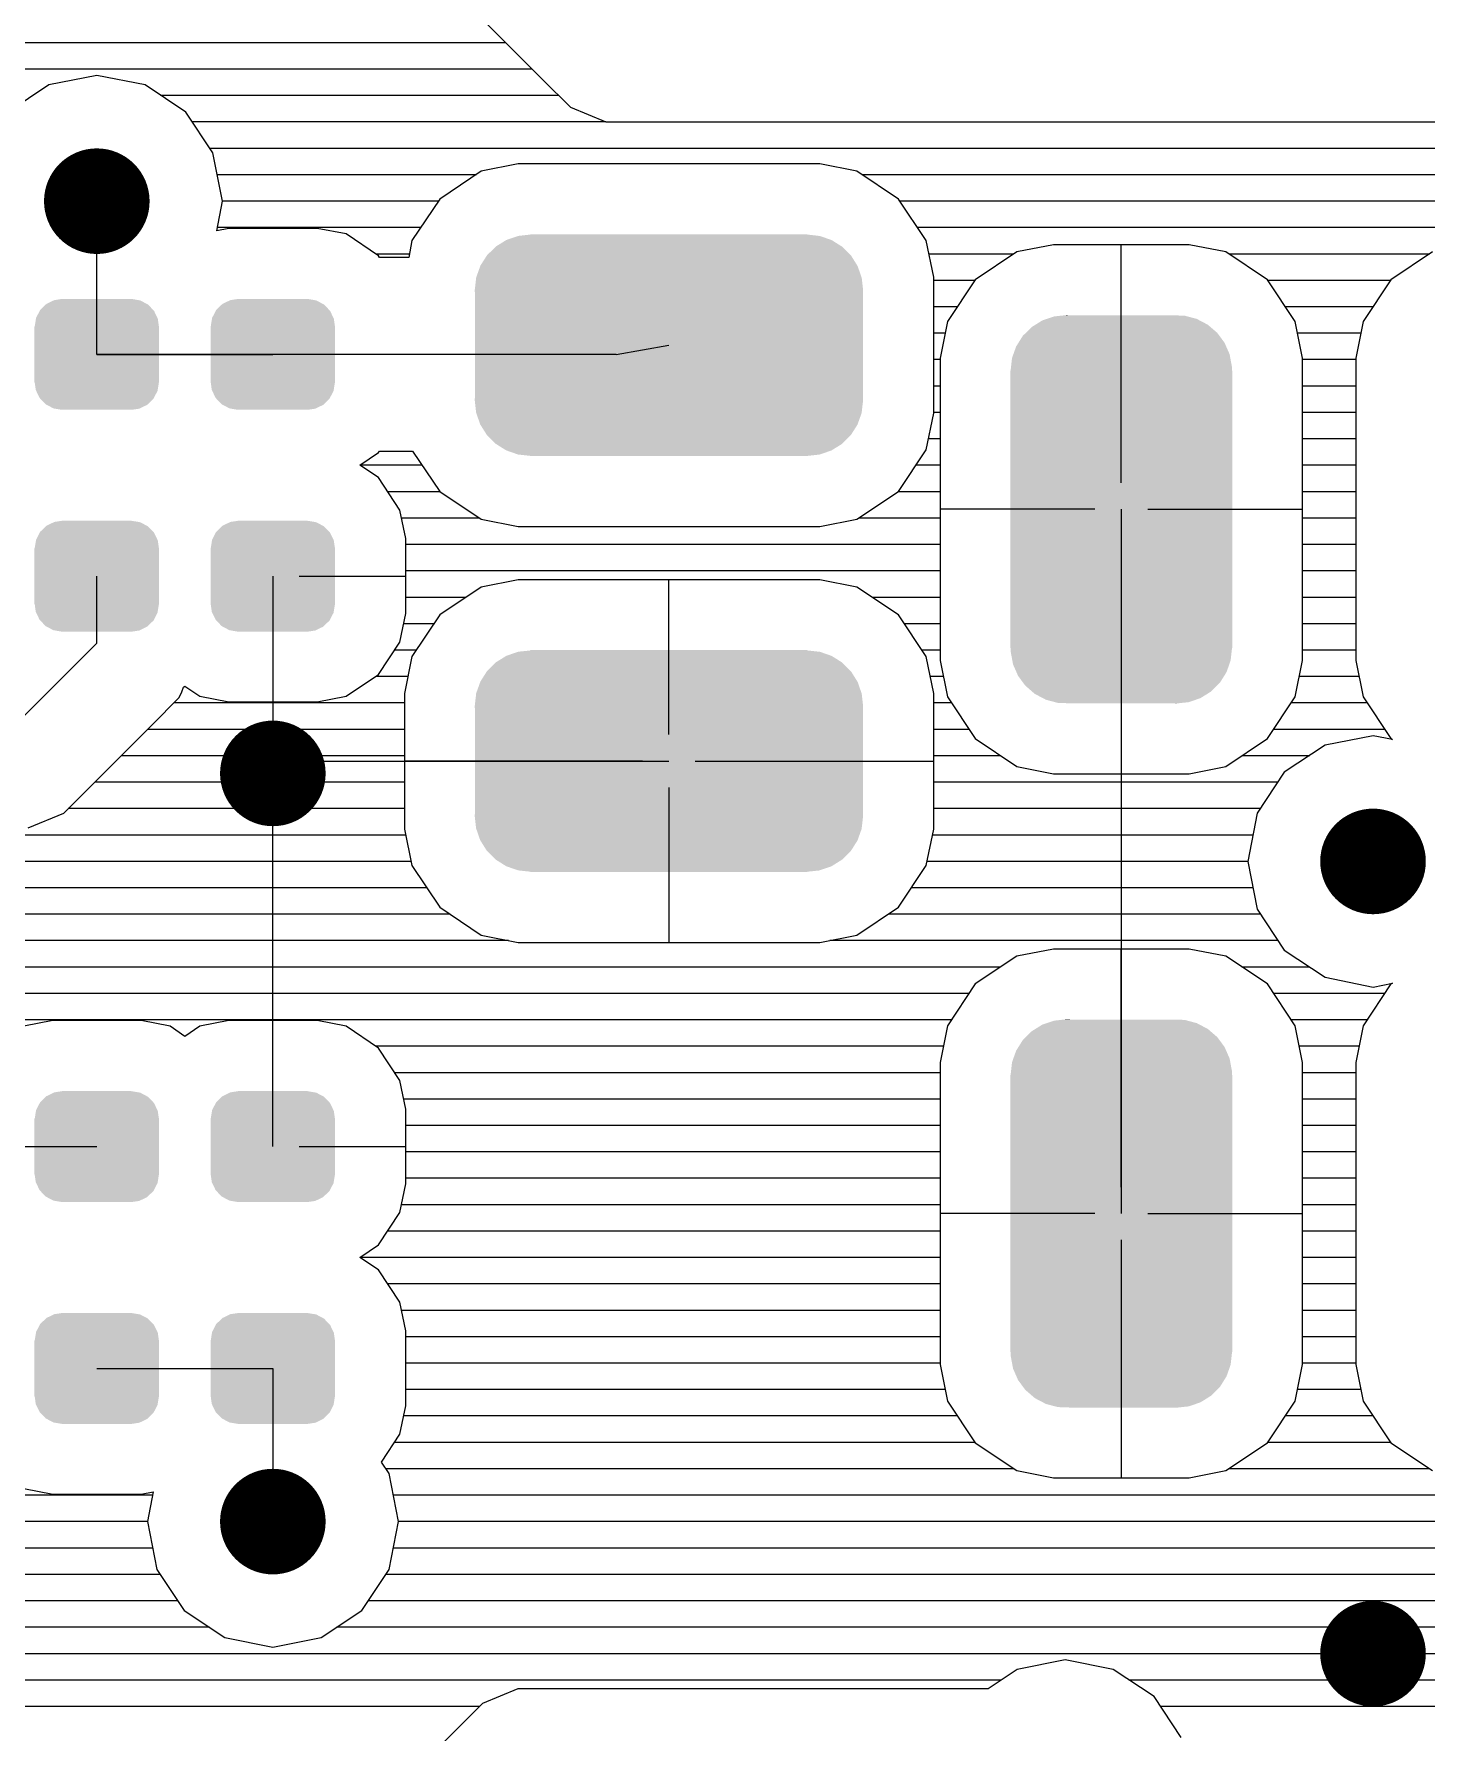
# Model space of a CAD drawing. Extents: x 295 to 953, y 10 to 290.
# Drawn here: x 620.97 to 643.07, y 233.02 to 259.97 of the extents above; entities that cross this region are included whole.
import ezdxf

# ---------------------------------------------------------------- set-up
doc = ezdxf.new("R2010")
doc.units = 0
doc.header["$LTSCALE"] = 5
doc.header["$MEASUREMENT"] = 0
doc.layers.get('0').update_dxf_attribs({"linetype": 'CONTINUOUS', "lineweight": 25})
doc.layers.add('DV-DPO-A6_BOT', color=7, linetype='CONTINUOUS')

msp = doc.modelspace()

# ---------------------------------------------------------------- linework, layer by layer
at = {"const_width": 0.838}
for points in [[(622.391, 257.316, -1), (621.553, 257.316, -1)], [(625.185, 248.235, -1), (624.347, 248.235, -1)], [(642.647, 246.838, -1), (641.809, 246.838, -1)], [(625.185, 236.361, -1), (624.347, 236.361, -1)], [(642.647, 234.265, -1), (641.809, 234.265, -1)]]:
    msp.add_lwpolyline(points, format="xyb", close=True, dxfattribs=at)
for points in [[(633.938, 256.458), (633.803, 256.594), (628.166, 256.458), (628.303, 256.594)], [(633.803, 256.594), (633.797, 256.597), (628.303, 256.594), (628.306, 256.597)], [(633.797, 256.597), (633.635, 256.699), (628.306, 256.597), (628.471, 256.699)], [(633.635, 256.699), (633.628, 256.701), (628.471, 256.699), (628.475, 256.701)], [(633.628, 256.701), (633.448, 256.764), (628.475, 256.701), (628.659, 256.764)], [(633.448, 256.764), (633.437, 256.765), (628.659, 256.764), (628.662, 256.765)], [(633.437, 256.765), (633.251, 256.786), (628.662, 256.765), (628.854, 256.786)], [(633.251, 256.786), (633.251, 256.79), (628.854, 256.786), (628.854, 256.79)], [(634.111, 256.104), (634.048, 256.286), (627.993, 256.104), (628.058, 256.286)], [(634.048, 256.286), (634.045, 256.291), (628.058, 256.286), (628.059, 256.291)], [(634.045, 256.291), (633.943, 256.454), (628.059, 256.291), (628.163, 256.454)], [(633.943, 256.454), (633.938, 256.458), (628.163, 256.454), (628.166, 256.458)], [(634.134, 255.907), (634.113, 256.099), (627.971, 255.907), (627.993, 256.099)], [(634.113, 256.099), (634.111, 256.104), (627.993, 256.099), (627.993, 256.104)], [(622.66, 255.742), (622.633, 255.746), (621.289, 255.742), (621.298, 255.746)], [(622.633, 255.746), (622.522, 255.765), (621.298, 255.746), (621.421, 255.765)], [(625.454, 255.742), (625.427, 255.746), (624.083, 255.742), (624.092, 255.746)], [(625.427, 255.746), (625.316, 255.765), (624.092, 255.746), (624.215, 255.765)], [(634.131, 255.837), (634.134, 255.907), (627.973, 255.837), (627.971, 255.907)], [(634.131, 254.223), (634.131, 255.837), (627.973, 254.223), (627.973, 255.837)], [(622.934, 255.464), (622.88, 255.576), (621.008, 255.464), (621.066, 255.576)], [(622.88, 255.576), (622.869, 255.588), (621.066, 255.576), (621.072, 255.588)], [(622.869, 255.588), (622.783, 255.677), (621.072, 255.588), (621.163, 255.677)], [(622.783, 255.677), (622.767, 255.685), (621.163, 255.677), (621.172, 255.685)], [(622.767, 255.685), (622.66, 255.742), (621.172, 255.685), (621.289, 255.742)], [(625.728, 255.464), (625.674, 255.576), (623.802, 255.464), (623.86, 255.576)], [(625.674, 255.576), (625.663, 255.588), (623.86, 255.576), (623.866, 255.588)], [(625.663, 255.588), (625.577, 255.677), (623.866, 255.588), (623.957, 255.677)], [(625.577, 255.677), (625.561, 255.685), (623.957, 255.677), (623.966, 255.685)], [(625.561, 255.685), (625.454, 255.742), (623.966, 255.685), (624.083, 255.742)], [(639.43, 255.448), (639.282, 255.487), (637.052, 255.448), (637.166, 255.487)], [(639.282, 255.487), (639.238, 255.499), (637.166, 255.487), (637.275, 255.499)], [(639.238, 255.499), (639.04, 255.505), (637.275, 255.499), (637.337, 255.505)], [(637.424, 255.505), (637.363, 255.508), (637.337, 255.505), (637.363, 255.508)], [(622.961, 254.443), (622.961, 255.326), (620.983, 254.443), (620.983, 255.326)], [(622.958, 255.326), (622.94, 255.45), (620.986, 255.326), (621.006, 255.45)], [(622.94, 255.45), (622.934, 255.464), (621.006, 255.45), (621.008, 255.464)], [(625.755, 254.443), (625.755, 255.326), (623.777, 254.443), (623.777, 255.326)], [(625.752, 255.326), (625.734, 255.45), (623.78, 255.326), (623.8, 255.45)], [(625.734, 255.45), (625.728, 255.464), (623.8, 255.45), (623.802, 255.464)], [(639.791, 255.179), (639.755, 255.227), (636.669, 255.179), (636.718, 255.227)], [(639.755, 255.227), (639.649, 255.318), (636.718, 255.227), (636.81, 255.318)], [(639.649, 255.318), (639.605, 255.356), (636.81, 255.318), (636.87, 255.356)], [(639.605, 255.356), (639.477, 255.423), (636.87, 255.356), (636.978, 255.423)], [(639.477, 255.423), (639.43, 255.448), (636.978, 255.423), (637.052, 255.448)], [(639.952, 254.886), (639.897, 255.011), (636.519, 254.886), (636.564, 255.011)], [(639.897, 255.011), (639.873, 255.067), (636.564, 255.011), (636.599, 255.067)], [(639.873, 255.067), (639.791, 255.179), (636.599, 255.067), (636.669, 255.179)], [(639.99, 254.628), (639.988, 254.691), (636.476, 254.628), (636.483, 254.691)], [(639.988, 254.691), (639.963, 254.825), (636.483, 254.691), (636.498, 254.825)], [(639.963, 254.825), (639.952, 254.886), (636.498, 254.825), (636.519, 254.886)], [(622.938, 254.32), (622.958, 254.443), (621.003, 254.32), (620.986, 254.443)], [(625.732, 254.32), (625.752, 254.443), (623.797, 254.32), (623.78, 254.443)], [(639.993, 250.227), (639.993, 254.625), (636.473, 250.227), (636.473, 254.625)], [(639.99, 254.625), (639.99, 254.628), (636.476, 254.625), (636.476, 254.628)], [(622.936, 254.306), (622.938, 254.32), (621.01, 254.306), (621.003, 254.32)], [(622.878, 254.194), (622.936, 254.306), (621.064, 254.194), (621.01, 254.306)], [(622.872, 254.182), (622.878, 254.194), (621.075, 254.182), (621.064, 254.194)], [(622.78, 254.093), (622.872, 254.182), (621.16, 254.093), (621.075, 254.182)], [(625.73, 254.306), (625.732, 254.32), (623.804, 254.306), (623.797, 254.32)], [(625.672, 254.194), (625.73, 254.306), (623.858, 254.194), (623.804, 254.306)], [(625.666, 254.182), (625.672, 254.194), (623.869, 254.182), (623.858, 254.194)], [(625.574, 254.093), (625.666, 254.182), (623.954, 254.093), (623.869, 254.182)], [(634.134, 254.153), (634.131, 254.223), (627.971, 254.153), (627.973, 254.223)], [(634.112, 253.962), (634.134, 254.153), (627.992, 253.962), (627.971, 254.153)], [(622.772, 254.084), (622.78, 254.093), (621.177, 254.084), (621.16, 254.093)], [(622.655, 254.028), (622.772, 254.084), (621.284, 254.028), (621.177, 254.084)], [(622.646, 254.023), (622.655, 254.028), (621.31, 254.023), (621.284, 254.028)], [(622.522, 254.005), (622.646, 254.023), (621.421, 254.005), (621.31, 254.023)], [(625.566, 254.084), (625.574, 254.093), (623.971, 254.084), (623.954, 254.093)], [(625.449, 254.028), (625.566, 254.084), (624.078, 254.028), (623.971, 254.084)], [(625.44, 254.023), (625.449, 254.028), (624.104, 254.023), (624.078, 254.028)], [(625.316, 254.005), (625.44, 254.023), (624.215, 254.005), (624.104, 254.023)], [(634.112, 253.956), (634.112, 253.962), (627.994, 253.956), (627.992, 253.962)], [(634.047, 253.774), (634.112, 253.956), (628.057, 253.774), (627.994, 253.956)], [(634.045, 253.769), (634.047, 253.774), (628.06, 253.769), (628.057, 253.774)], [(633.942, 253.607), (634.045, 253.769), (628.162, 253.607), (628.06, 253.769)], [(633.939, 253.602), (633.942, 253.607), (628.166, 253.602), (628.162, 253.607)], [(633.802, 253.466), (633.939, 253.602), (628.302, 253.466), (628.166, 253.602)], [(633.798, 253.463), (633.802, 253.466), (628.308, 253.463), (628.302, 253.466)], [(633.634, 253.361), (633.798, 253.463), (628.47, 253.361), (628.308, 253.463)], [(633.63, 253.359), (633.634, 253.361), (628.477, 253.359), (628.47, 253.361)], [(633.446, 253.296), (633.63, 253.359), (628.657, 253.296), (628.477, 253.359)], [(633.443, 253.295), (633.446, 253.296), (628.668, 253.295), (628.657, 253.296)], [(633.251, 253.274), (633.443, 253.295), (628.854, 253.274), (628.668, 253.295)], [(633.251, 253.27), (633.251, 253.274), (628.854, 253.27), (628.854, 253.274)], [(622.633, 252.226), (622.522, 252.244), (621.298, 252.226), (621.421, 252.244)], [(625.427, 252.226), (625.316, 252.244), (624.092, 252.226), (624.215, 252.244)], [(622.934, 251.944), (622.88, 252.056), (621.008, 251.944), (621.066, 252.056)], [(622.88, 252.056), (622.869, 252.068), (621.066, 252.056), (621.072, 252.068)], [(622.869, 252.068), (622.783, 252.156), (621.072, 252.068), (621.163, 252.156)], [(622.783, 252.156), (622.767, 252.165), (621.163, 252.156), (621.172, 252.165)], [(622.767, 252.165), (622.66, 252.221), (621.172, 252.165), (621.289, 252.221)], [(622.66, 252.221), (622.633, 252.226), (621.289, 252.221), (621.298, 252.226)], [(625.728, 251.944), (625.674, 252.056), (623.802, 251.944), (623.86, 252.056)], [(625.674, 252.056), (625.663, 252.068), (623.86, 252.056), (623.866, 252.068)], [(625.663, 252.068), (625.577, 252.156), (623.866, 252.068), (623.957, 252.156)], [(625.577, 252.156), (625.561, 252.165), (623.957, 252.156), (623.966, 252.165)], [(625.561, 252.165), (625.454, 252.221), (623.966, 252.165), (624.083, 252.221)], [(625.454, 252.221), (625.427, 252.226), (624.083, 252.221), (624.092, 252.226)], [(622.961, 250.923), (622.961, 251.806), (620.983, 250.923), (620.983, 251.806)], [(622.958, 251.806), (622.94, 251.93), (620.986, 251.806), (621.006, 251.93)], [(622.94, 251.93), (622.934, 251.944), (621.006, 251.93), (621.008, 251.944)], [(625.755, 250.923), (625.755, 251.806), (623.777, 250.923), (623.777, 251.806)], [(625.752, 251.806), (625.734, 251.93), (623.78, 251.806), (623.8, 251.93)], [(625.734, 251.93), (625.728, 251.944), (623.8, 251.93), (623.802, 251.944)], [(622.938, 250.799), (622.958, 250.923), (621.003, 250.799), (620.986, 250.923)], [(625.732, 250.799), (625.752, 250.923), (623.797, 250.799), (623.78, 250.923)], [(622.936, 250.785), (622.938, 250.799), (621.01, 250.785), (621.003, 250.799)], [(622.878, 250.673), (622.936, 250.785), (621.064, 250.673), (621.01, 250.785)], [(622.872, 250.661), (622.878, 250.673), (621.075, 250.661), (621.064, 250.673)], [(622.78, 250.573), (622.872, 250.661), (621.16, 250.573), (621.075, 250.661)], [(625.73, 250.785), (625.732, 250.799), (623.804, 250.785), (623.797, 250.799)], [(625.672, 250.673), (625.73, 250.785), (623.858, 250.673), (623.804, 250.785)], [(625.666, 250.661), (625.672, 250.673), (623.869, 250.661), (623.858, 250.673)], [(625.574, 250.573), (625.666, 250.661), (623.954, 250.573), (623.869, 250.661)], [(622.772, 250.564), (622.78, 250.573), (621.177, 250.564), (621.16, 250.573)], [(622.655, 250.507), (622.772, 250.564), (621.284, 250.507), (621.177, 250.564)], [(622.646, 250.503), (622.655, 250.507), (621.31, 250.503), (621.284, 250.507)], [(622.522, 250.484), (622.646, 250.503), (621.421, 250.484), (621.31, 250.503)], [(625.566, 250.564), (625.574, 250.573), (623.971, 250.564), (623.954, 250.573)], [(625.449, 250.507), (625.566, 250.564), (624.078, 250.507), (623.971, 250.564)], [(625.44, 250.503), (625.449, 250.507), (624.104, 250.503), (624.078, 250.507)], [(625.316, 250.484), (625.44, 250.503), (624.215, 250.484), (624.104, 250.503)], [(633.797, 249.998), (633.635, 250.1), (628.306, 249.998), (628.471, 250.1)], [(633.635, 250.1), (633.628, 250.102), (628.471, 250.1), (628.475, 250.102)], [(633.628, 250.102), (633.448, 250.165), (628.475, 250.102), (628.659, 250.165)], [(633.448, 250.165), (633.437, 250.166), (628.659, 250.165), (628.662, 250.166)], [(633.437, 250.166), (633.251, 250.186), (628.662, 250.166), (628.854, 250.186)], [(633.251, 250.186), (633.251, 250.191), (628.854, 250.186), (628.854, 250.191)], [(639.99, 250.224), (639.99, 250.227), (636.476, 250.224), (636.476, 250.227)], [(639.983, 250.161), (639.99, 250.224), (636.478, 250.161), (636.476, 250.224)], [(639.968, 250.028), (639.983, 250.161), (636.503, 250.028), (636.478, 250.161)], [(634.045, 249.691), (633.943, 249.854), (628.059, 249.691), (628.163, 249.854)], [(633.943, 249.854), (633.938, 249.859), (628.163, 249.854), (628.166, 249.859)], [(633.938, 249.859), (633.803, 249.994), (628.166, 249.859), (628.303, 249.994)], [(633.803, 249.994), (633.797, 249.998), (628.303, 249.994), (628.306, 249.998)], [(639.947, 249.966), (639.968, 250.028), (636.514, 249.966), (636.503, 250.028)], [(639.902, 249.841), (639.947, 249.966), (636.569, 249.841), (636.514, 249.966)], [(639.867, 249.785), (639.902, 249.841), (636.593, 249.785), (636.569, 249.841)], [(634.111, 249.505), (634.048, 249.686), (627.993, 249.505), (628.058, 249.686)], [(634.048, 249.686), (634.045, 249.691), (628.058, 249.686), (628.059, 249.691)], [(639.797, 249.673), (639.867, 249.785), (636.675, 249.673), (636.593, 249.785)], [(639.748, 249.626), (639.797, 249.673), (636.711, 249.626), (636.675, 249.673)], [(639.656, 249.534), (639.748, 249.626), (636.817, 249.534), (636.711, 249.626)], [(634.134, 249.308), (634.113, 249.499), (627.971, 249.308), (627.993, 249.499)], [(634.131, 249.238), (634.134, 249.308), (627.973, 249.238), (627.971, 249.308)], [(634.113, 249.499), (634.111, 249.505), (627.993, 249.499), (627.993, 249.505)], [(639.596, 249.496), (639.656, 249.534), (636.861, 249.496), (636.817, 249.534)], [(639.488, 249.429), (639.596, 249.496), (636.989, 249.429), (636.861, 249.496)], [(639.415, 249.404), (639.488, 249.429), (637.036, 249.404), (636.989, 249.429)], [(639.3, 249.365), (639.415, 249.404), (637.184, 249.365), (637.036, 249.404)], [(639.192, 249.354), (639.3, 249.365), (637.228, 249.354), (637.184, 249.365)], [(639.13, 249.347), (639.192, 249.354), (637.426, 249.347), (637.228, 249.354)], [(639.104, 249.344), (639.13, 249.347), (639.104, 249.344), (639.04, 249.347)], [(634.131, 247.623), (634.131, 249.238), (627.973, 247.623), (627.973, 249.238)], [(634.134, 247.553), (634.131, 247.623), (627.971, 247.553), (627.973, 247.623)], [(634.112, 247.362), (634.134, 247.553), (627.992, 247.362), (627.971, 247.553)], [(634.112, 247.357), (634.112, 247.362), (627.994, 247.357), (627.992, 247.362)], [(634.047, 247.175), (634.112, 247.357), (628.057, 247.175), (627.994, 247.357)], [(634.045, 247.17), (634.047, 247.175), (628.06, 247.17), (628.057, 247.175)], [(633.942, 247.007), (634.045, 247.17), (628.162, 247.007), (628.06, 247.17)], [(633.939, 247.003), (633.942, 247.007), (628.166, 247.003), (628.162, 247.007)], [(633.802, 246.867), (633.939, 247.003), (628.302, 246.867), (628.166, 247.003)], [(633.798, 246.864), (633.802, 246.867), (628.308, 246.864), (628.302, 246.867)], [(633.634, 246.762), (633.798, 246.864), (628.47, 246.762), (628.308, 246.864)], [(633.63, 246.759), (633.634, 246.762), (628.477, 246.759), (628.47, 246.762)], [(633.446, 246.697), (633.63, 246.759), (628.657, 246.697), (628.477, 246.759)], [(633.443, 246.695), (633.446, 246.697), (628.668, 246.695), (628.657, 246.697)], [(633.251, 246.675), (633.443, 246.695), (628.854, 246.675), (628.668, 246.695)], [(633.251, 246.67), (633.251, 246.675), (628.854, 246.67), (628.854, 246.675)], [(639.649, 244.142), (639.605, 244.18), (636.81, 244.142), (636.87, 244.18)], [(639.605, 244.18), (639.477, 244.247), (636.87, 244.18), (636.978, 244.247)], [(639.477, 244.247), (639.43, 244.272), (636.978, 244.247), (637.052, 244.272)], [(639.43, 244.272), (639.282, 244.311), (637.052, 244.272), (637.166, 244.311)], [(639.282, 244.311), (639.238, 244.323), (637.166, 244.311), (637.275, 244.323)], [(639.238, 244.323), (639.04, 244.329), (637.275, 244.323), (637.337, 244.329)], [(637.424, 244.329), (637.363, 244.332), (637.337, 244.329), (637.363, 244.332)], [(639.897, 243.835), (639.873, 243.891), (636.564, 243.835), (636.599, 243.891)], [(639.873, 243.891), (639.791, 244.003), (636.599, 243.891), (636.669, 244.003)], [(639.791, 244.003), (639.755, 244.051), (636.669, 244.003), (636.718, 244.051)], [(639.755, 244.051), (639.649, 244.142), (636.718, 244.051), (636.81, 244.142)], [(639.988, 243.515), (639.963, 243.649), (636.483, 243.515), (636.498, 243.649)], [(639.963, 243.649), (639.952, 243.71), (636.498, 243.649), (636.519, 243.71)], [(639.952, 243.71), (639.897, 243.835), (636.519, 243.71), (636.564, 243.835)], [(639.993, 239.051), (639.993, 243.449), (636.473, 239.051), (636.473, 243.449)], [(639.99, 243.452), (639.988, 243.515), (636.476, 243.452), (636.483, 243.515)], [(639.99, 243.449), (639.99, 243.452), (636.476, 243.449), (636.476, 243.452)], [(622.869, 243.015), (622.783, 243.104), (621.072, 243.015), (621.163, 243.104)], [(622.783, 243.104), (622.767, 243.112), (621.163, 243.104), (621.172, 243.112)], [(622.767, 243.112), (622.66, 243.169), (621.172, 243.112), (621.289, 243.169)], [(622.66, 243.169), (622.633, 243.173), (621.289, 243.169), (621.298, 243.173)], [(622.633, 243.173), (622.522, 243.192), (621.298, 243.173), (621.421, 243.192)], [(625.663, 243.015), (625.577, 243.104), (623.866, 243.015), (623.957, 243.104)], [(625.577, 243.104), (625.561, 243.112), (623.957, 243.104), (623.966, 243.112)], [(625.561, 243.112), (625.454, 243.169), (623.966, 243.112), (624.083, 243.169)], [(625.454, 243.169), (625.427, 243.173), (624.083, 243.169), (624.092, 243.173)], [(625.427, 243.173), (625.316, 243.192), (624.092, 243.173), (624.215, 243.192)], [(622.958, 242.753), (622.94, 242.877), (620.986, 242.753), (621.006, 242.877)], [(622.94, 242.877), (622.934, 242.891), (621.006, 242.877), (621.008, 242.891)], [(622.934, 242.891), (622.88, 243.003), (621.008, 242.891), (621.066, 243.003)], [(622.88, 243.003), (622.869, 243.015), (621.066, 243.003), (621.072, 243.015)], [(625.752, 242.753), (625.734, 242.877), (623.78, 242.753), (623.8, 242.877)], [(625.734, 242.877), (625.728, 242.891), (623.8, 242.877), (623.802, 242.891)], [(625.728, 242.891), (625.674, 243.003), (623.802, 242.891), (623.86, 243.003)], [(625.674, 243.003), (625.663, 243.015), (623.86, 243.003), (623.866, 243.015)], [(622.961, 241.87), (622.961, 242.753), (620.983, 241.87), (620.983, 242.753)], [(625.755, 241.87), (625.755, 242.753), (623.777, 241.87), (623.777, 242.753)], [(622.938, 241.747), (622.958, 241.87), (621.003, 241.747), (620.986, 241.87)], [(622.936, 241.733), (622.938, 241.747), (621.01, 241.733), (621.003, 241.747)], [(622.878, 241.621), (622.936, 241.733), (621.064, 241.621), (621.01, 241.733)], [(625.732, 241.747), (625.752, 241.87), (623.797, 241.747), (623.78, 241.87)], [(625.73, 241.733), (625.732, 241.747), (623.804, 241.733), (623.797, 241.747)], [(625.672, 241.621), (625.73, 241.733), (623.858, 241.621), (623.804, 241.733)], [(622.872, 241.609), (622.878, 241.621), (621.075, 241.609), (621.064, 241.621)], [(622.78, 241.52), (622.872, 241.609), (621.16, 241.52), (621.075, 241.609)], [(622.772, 241.511), (622.78, 241.52), (621.177, 241.511), (621.16, 241.52)], [(622.655, 241.455), (622.772, 241.511), (621.284, 241.455), (621.177, 241.511)], [(625.666, 241.609), (625.672, 241.621), (623.869, 241.609), (623.858, 241.621)], [(625.574, 241.52), (625.666, 241.609), (623.954, 241.52), (623.869, 241.609)], [(625.566, 241.511), (625.574, 241.52), (623.971, 241.511), (623.954, 241.52)], [(625.449, 241.455), (625.566, 241.511), (624.078, 241.455), (623.971, 241.511)], [(622.646, 241.45), (622.655, 241.455), (621.31, 241.45), (621.284, 241.455)], [(622.522, 241.432), (622.646, 241.45), (621.421, 241.432), (621.31, 241.45)], [(625.44, 241.45), (625.449, 241.455), (624.104, 241.45), (624.078, 241.455)], [(625.316, 241.432), (625.44, 241.45), (624.215, 241.432), (624.104, 241.45)], [(622.869, 239.495), (622.783, 239.583), (621.072, 239.495), (621.163, 239.583)], [(622.783, 239.583), (622.767, 239.592), (621.163, 239.583), (621.172, 239.592)], [(622.767, 239.592), (622.66, 239.648), (621.172, 239.592), (621.289, 239.648)], [(622.66, 239.648), (622.633, 239.653), (621.289, 239.648), (621.298, 239.653)], [(622.633, 239.653), (622.522, 239.671), (621.298, 239.653), (621.421, 239.671)], [(625.663, 239.495), (625.577, 239.583), (623.866, 239.495), (623.957, 239.583)], [(625.577, 239.583), (625.561, 239.592), (623.957, 239.583), (623.966, 239.592)], [(625.561, 239.592), (625.454, 239.648), (623.966, 239.592), (624.083, 239.648)], [(625.454, 239.648), (625.427, 239.653), (624.083, 239.648), (624.092, 239.653)], [(625.427, 239.653), (625.316, 239.671), (624.092, 239.653), (624.215, 239.671)], [(622.958, 239.233), (622.94, 239.357), (620.986, 239.233), (621.006, 239.357)], [(622.94, 239.357), (622.934, 239.371), (621.006, 239.357), (621.008, 239.371)], [(622.934, 239.371), (622.88, 239.483), (621.008, 239.371), (621.066, 239.483)], [(622.88, 239.483), (622.869, 239.495), (621.066, 239.483), (621.072, 239.495)], [(625.752, 239.233), (625.734, 239.357), (623.78, 239.233), (623.8, 239.357)], [(625.734, 239.357), (625.728, 239.371), (623.8, 239.357), (623.802, 239.371)], [(625.728, 239.371), (625.674, 239.483), (623.802, 239.371), (623.86, 239.483)], [(625.674, 239.483), (625.663, 239.495), (623.86, 239.483), (623.866, 239.495)], [(622.961, 238.35), (622.961, 239.233), (620.983, 238.35), (620.983, 239.233)], [(625.755, 238.35), (625.755, 239.233), (623.777, 238.35), (623.777, 239.233)], [(639.99, 239.048), (639.99, 239.051), (636.476, 239.048), (636.476, 239.051)], [(639.983, 238.985), (639.99, 239.048), (636.478, 238.985), (636.476, 239.048)], [(639.968, 238.852), (639.983, 238.985), (636.503, 238.852), (636.478, 238.985)], [(639.947, 238.79), (639.968, 238.852), (636.514, 238.79), (636.503, 238.852)], [(639.902, 238.665), (639.947, 238.79), (636.569, 238.665), (636.514, 238.79)], [(639.867, 238.609), (639.902, 238.665), (636.593, 238.609), (636.569, 238.665)], [(639.797, 238.497), (639.867, 238.609), (636.675, 238.497), (636.593, 238.609)], [(639.748, 238.45), (639.797, 238.497), (636.711, 238.45), (636.675, 238.497)], [(622.938, 238.226), (622.958, 238.35), (621.003, 238.226), (620.986, 238.35)], [(622.936, 238.212), (622.938, 238.226), (621.01, 238.212), (621.003, 238.226)], [(625.732, 238.226), (625.752, 238.35), (623.797, 238.226), (623.78, 238.35)], [(625.73, 238.212), (625.732, 238.226), (623.804, 238.212), (623.797, 238.226)], [(639.656, 238.358), (639.748, 238.45), (636.817, 238.358), (636.711, 238.45)], [(639.596, 238.32), (639.656, 238.358), (636.861, 238.32), (636.817, 238.358)], [(639.488, 238.253), (639.596, 238.32), (636.989, 238.253), (636.861, 238.32)], [(639.415, 238.228), (639.488, 238.253), (637.036, 238.228), (636.989, 238.253)], [(639.3, 238.189), (639.415, 238.228), (637.184, 238.189), (637.036, 238.228)], [(622.878, 238.1), (622.936, 238.212), (621.064, 238.1), (621.01, 238.212)], [(622.872, 238.088), (622.878, 238.1), (621.075, 238.088), (621.064, 238.1)], [(622.78, 238), (622.872, 238.088), (621.16, 238), (621.075, 238.088)], [(622.772, 237.991), (622.78, 238), (621.177, 237.991), (621.16, 238)], [(622.655, 237.934), (622.772, 237.991), (621.284, 237.934), (621.177, 237.991)], [(625.672, 238.1), (625.73, 238.212), (623.858, 238.1), (623.804, 238.212)], [(625.666, 238.088), (625.672, 238.1), (623.869, 238.088), (623.858, 238.1)], [(625.574, 238), (625.666, 238.088), (623.954, 238), (623.869, 238.088)], [(625.566, 237.991), (625.574, 238), (623.971, 237.991), (623.954, 238)], [(625.449, 237.934), (625.566, 237.991), (624.078, 237.934), (623.971, 237.991)], [(639.192, 238.178), (639.3, 238.189), (637.228, 238.178), (637.184, 238.189)], [(639.13, 238.171), (639.192, 238.178), (637.426, 238.171), (637.228, 238.178)], [(639.104, 238.168), (639.13, 238.171), (639.104, 238.168), (639.04, 238.171)], [(622.646, 237.93), (622.655, 237.934), (621.31, 237.93), (621.284, 237.934)], [(622.522, 237.911), (622.646, 237.93), (621.421, 237.911), (621.31, 237.93)], [(625.44, 237.93), (625.449, 237.934), (624.104, 237.93), (624.078, 237.934)], [(625.316, 237.911), (625.44, 237.93), (624.215, 237.911), (624.104, 237.93)]]:
    msp.add_solid(points)
at = {"layer": 'DV-DPO-A6_BOT'}
for p, q in [((627.487, 260.808), (629.052, 259.243)), ((628.465, 259.83), (605.152, 259.83)), ((628.884, 259.411), (604.247, 259.411)), ((621.972, 259.311), (621.212, 259.16)), ((622.737, 259.16), (621.972, 259.311)), ((621.212, 259.16), (620.564, 258.729)), ((623.386, 258.729), (622.737, 259.16)), ((629.303, 258.992), (622.983, 258.992)), ((629.052, 259.243), (629.488, 258.808)), ((623.816, 258.081), (623.386, 258.729)), ((629.488, 258.808), (630.052, 258.573)), ((630.052, 258.573), (623.486, 258.573)), ((630.052, 258.573), (643.709, 258.573)), ((644.223, 258.154), (623.766, 258.154)), ((623.967, 257.316), (623.816, 258.081)), ((628.661, 257.908), (628.074, 257.791)), ((633.45, 257.908), (628.661, 257.908)), ((634.036, 257.791), (633.45, 257.908)), ((627.996, 257.735), (623.883, 257.735)), ((628.074, 257.791), (627.415, 257.349)), ((634.696, 257.349), (634.036, 257.791)), ((653.823, 257.735), (634.115, 257.735)), ((621.972, 254.885), (621.972, 257.316)), ((623.877, 256.846), (623.967, 257.316)), ((627.392, 257.316), (623.967, 257.316)), ((627.415, 257.349), (626.973, 256.69)), ((635.137, 256.69), (634.696, 257.349)), ((653.823, 257.316), (634.718, 257.316)), ((624.067, 256.885), (623.877, 256.846)), ((627.113, 256.897), (623.883, 256.897)), ((625.47, 256.885), (624.067, 256.885)), ((625.928, 256.796), (625.47, 256.885)), ((653.823, 256.897), (634.998, 256.897)), ((626.442, 256.449), (625.928, 256.796)), ((626.973, 256.69), (626.923, 256.422)), ((635.255, 256.109), (635.137, 256.69)), ((637.154, 256.623), (636.573, 256.511)), ((639.311, 256.623), (637.154, 256.623)), ((638.233, 252.845), (638.233, 256.623)), ((639.893, 256.511), (639.311, 256.623)), ((626.934, 256.477), (626.398, 256.477)), ((626.459, 256.422), (626.442, 256.449)), ((626.923, 256.422), (626.459, 256.422)), ((636.529, 256.477), (635.176, 256.477)), ((636.573, 256.511), (635.914, 256.069)), ((640.552, 256.069), (639.893, 256.511)), ((643.128, 256.477), (639.937, 256.477)), ((643.173, 256.511), (642.513, 256.069)), ((635.255, 253.952), (635.255, 256.109)), ((635.908, 256.058), (635.255, 256.058)), ((635.914, 256.069), (635.473, 255.405)), ((640.993, 255.405), (640.552, 256.069)), ((642.508, 256.058), (640.558, 256.058)), ((642.513, 256.069), (642.072, 255.405)), ((635.629, 255.639), (635.255, 255.639)), ((642.228, 255.639), (640.837, 255.639)), ((635.433, 255.22), (635.255, 255.22)), ((635.473, 255.405), (635.355, 254.823)), ((641.111, 254.823), (640.993, 255.405)), ((642.033, 255.22), (641.033, 255.22)), ((642.072, 255.405), (641.955, 254.823)), ((630.214, 254.885), (631.052, 255.03)), ((630.214, 254.885), (621.972, 254.885)), ((621.972, 254.885), (624.766, 254.885)), ((635.355, 254.801), (635.255, 254.801)), ((635.355, 254.823), (635.355, 250.029)), ((641.111, 250.029), (641.111, 254.823)), ((641.955, 254.801), (641.111, 254.801)), ((641.955, 254.823), (641.955, 250.029)), ((635.355, 254.382), (635.255, 254.382)), ((641.955, 254.382), (641.111, 254.382)), ((635.137, 253.37), (635.255, 253.952)), ((635.355, 253.963), (635.255, 253.963)), ((641.955, 253.963), (641.111, 253.963)), ((626.146, 253.125), (626.442, 253.326)), ((626.442, 253.326), (626.459, 253.348)), ((626.459, 253.348), (626.984, 253.348)), ((626.984, 253.348), (627.415, 252.711)), ((634.696, 252.711), (635.137, 253.37)), ((635.355, 253.544), (635.171, 253.544)), ((641.955, 253.544), (641.111, 253.544)), ((627.135, 253.125), (626.146, 253.125)), ((626.442, 252.929), (626.146, 253.125)), ((635.355, 253.125), (634.975, 253.125)), ((641.955, 253.125), (641.111, 253.125)), ((626.783, 252.415), (626.442, 252.929)), ((627.42, 252.706), (626.588, 252.706)), ((627.415, 252.711), (628.074, 252.27)), ((634.036, 252.27), (634.696, 252.711)), ((635.355, 252.706), (634.69, 252.706)), ((641.955, 252.706), (641.111, 252.706)), ((626.878, 251.962), (626.783, 252.415)), ((628.046, 252.286), (626.811, 252.286)), ((628.074, 252.27), (628.661, 252.152)), ((633.45, 252.152), (634.036, 252.27)), ((635.355, 252.286), (634.064, 252.286)), ((637.814, 252.426), (635.355, 252.426)), ((638.233, 252.426), (638.233, 241.25)), ((638.652, 252.426), (641.111, 252.426)), ((641.955, 252.286), (641.111, 252.286)), ((628.661, 252.152), (633.45, 252.152)), ((638.233, 252.007), (638.233, 248.23)), ((626.878, 250.772), (626.878, 251.962)), ((635.355, 251.867), (626.878, 251.867)), ((641.955, 251.867), (641.111, 251.867)), ((635.355, 251.448), (626.878, 251.448)), ((641.955, 251.448), (641.111, 251.448)), ((621.972, 250.303), (621.972, 251.364)), ((624.766, 251.364), (624.766, 248.235)), ((625.185, 251.364), (626.878, 251.364)), ((628.074, 251.191), (627.415, 250.75)), ((628.661, 251.309), (628.074, 251.191)), ((633.45, 251.309), (628.661, 251.309)), ((631.052, 248.85), (631.052, 251.309)), ((634.036, 251.191), (633.45, 251.309)), ((634.696, 250.75), (634.036, 251.191)), ((624.766, 250.945), (624.766, 249.369)), ((627.834, 251.029), (626.878, 251.029)), ((635.355, 251.029), (634.277, 251.029)), ((641.955, 251.029), (641.111, 251.029)), ((626.783, 250.319), (626.878, 250.772)), ((627.415, 250.75), (626.973, 250.09)), ((635.137, 250.09), (634.696, 250.75)), ((627.325, 250.61), (626.845, 250.61)), ((635.355, 250.61), (634.785, 250.61)), ((641.955, 250.61), (641.111, 250.61)), ((620.575, 248.906), (621.972, 250.303)), ((626.442, 249.805), (626.783, 250.319)), ((627.04, 250.191), (626.699, 250.191)), ((626.973, 250.09), (626.856, 249.504)), ((635.355, 250.191), (635.07, 250.191)), ((635.255, 249.504), (635.137, 250.09)), ((641.955, 250.191), (641.111, 250.191)), ((635.355, 250.029), (635.473, 249.448)), ((640.993, 249.448), (641.111, 250.029)), ((641.955, 250.029), (642.072, 249.448)), ((623.319, 249.532), (623.347, 249.604)), ((623.347, 249.604), (623.369, 249.621)), ((623.369, 249.621), (623.609, 249.459)), ((625.928, 249.459), (626.442, 249.805)), ((626.912, 249.772), (626.398, 249.772)), ((635.405, 249.772), (635.199, 249.772)), ((642.005, 249.772), (641.061, 249.772)), ((622.844, 249.001), (623.279, 249.437)), ((626.856, 249.353), (623.196, 249.353)), ((623.279, 249.437), (623.319, 249.532)), ((623.609, 249.459), (624.067, 249.369)), ((624.067, 249.369), (625.47, 249.369)), ((625.47, 249.369), (625.928, 249.459)), ((626.856, 249.504), (626.856, 247.352)), ((635.255, 247.352), (635.255, 249.504)), ((635.534, 249.353), (635.255, 249.353)), ((635.473, 249.448), (635.914, 248.788)), ((640.552, 248.788), (640.993, 249.448)), ((642.133, 249.353), (640.932, 249.353)), ((642.072, 249.448), (642.513, 248.788)), ((621.882, 248.04), (622.844, 249.001)), ((626.856, 248.934), (622.777, 248.934)), ((635.813, 248.934), (635.255, 248.934)), ((635.914, 248.788), (636.573, 248.347)), ((639.893, 248.347), (640.552, 248.788)), ((642.413, 248.934), (640.653, 248.934)), ((642.228, 248.833), (641.468, 248.682)), ((642.536, 248.772), (642.228, 248.833)), ((642.513, 248.788), (642.536, 248.772)), ((626.856, 248.515), (622.357, 248.515)), ((636.316, 248.515), (635.255, 248.515)), ((641.223, 248.515), (640.144, 248.515)), ((641.468, 248.682), (640.82, 248.252)), ((624.961, 248.431), (624.766, 248.235)), ((624.766, 242.312), (624.766, 248.235)), ((624.961, 248.431), (631.052, 248.431)), ((630.633, 248.431), (626.856, 248.431)), ((631.471, 248.431), (635.255, 248.431)), ((636.573, 248.347), (637.154, 248.23)), ((637.154, 248.23), (639.311, 248.23)), ((639.311, 248.23), (639.893, 248.347)), ((640.82, 248.252), (640.39, 247.604)), ((621.447, 247.604), (621.882, 248.04)), ((626.856, 248.095), (621.938, 248.095)), ((631.052, 248.012), (631.052, 245.553)), ((640.72, 248.095), (635.255, 248.095)), ((626.856, 247.676), (621.519, 247.676)), ((640.44, 247.676), (635.255, 247.676)), ((620.882, 247.369), (621.447, 247.604)), ((640.39, 247.604), (640.239, 246.838)), ((626.878, 247.257), (619.893, 247.257)), ((626.856, 247.352), (626.973, 246.771)), ((635.137, 246.771), (635.255, 247.352)), ((640.323, 247.257), (635.232, 247.257)), ((626.962, 246.838), (619.563, 246.838)), ((626.973, 246.771), (627.415, 246.112)), ((634.696, 246.112), (635.137, 246.771)), ((640.239, 246.838), (635.148, 246.838)), ((640.239, 246.838), (640.39, 246.078)), ((627.208, 246.419), (618.658, 246.419)), ((640.323, 246.419), (634.903, 246.419)), ((627.415, 246.112), (628.074, 245.67)), ((634.036, 245.67), (634.696, 246.112)), ((640.39, 246.078), (640.82, 245.43)), ((627.577, 246), (617.921, 246)), ((640.44, 246), (634.534, 246)), ((628.504, 245.581), (618.178, 245.581)), ((628.074, 245.67), (628.661, 245.553)), ((628.661, 245.553), (633.45, 245.553)), ((633.45, 245.553), (634.036, 245.67)), ((640.72, 245.581), (633.606, 245.581)), ((636.573, 245.335), (635.914, 244.893)), ((637.154, 245.447), (636.573, 245.335)), ((639.311, 245.447), (637.154, 245.447)), ((638.233, 241.669), (638.233, 245.447)), ((639.893, 245.335), (639.311, 245.447)), ((640.552, 244.893), (639.893, 245.335)), ((640.82, 245.43), (641.468, 245)), ((636.316, 245.162), (618.295, 245.162)), ((641.223, 245.162), (640.144, 245.162)), ((641.468, 245), (642.228, 244.843)), ((635.813, 244.743), (618.379, 244.743)), ((635.914, 244.893), (635.473, 244.229)), ((640.993, 244.229), (640.552, 244.893)), ((642.413, 244.743), (640.653, 244.743)), ((642.513, 244.893), (642.072, 244.229)), ((642.228, 244.843), (642.536, 244.905)), ((642.536, 244.905), (642.513, 244.893)), ((635.534, 244.324), (618.295, 244.324)), ((621.273, 244.312), (620.815, 244.223)), ((622.676, 244.312), (621.273, 244.312)), ((623.134, 244.223), (622.676, 244.312)), ((623.369, 244.061), (623.134, 244.223)), ((623.609, 244.223), (623.369, 244.061)), ((624.067, 244.312), (623.609, 244.223)), ((625.47, 244.312), (624.067, 244.312)), ((624.766, 242.731), (624.766, 244.312)), ((625.928, 244.223), (625.47, 244.312)), ((626.442, 243.876), (625.928, 244.223)), ((635.473, 244.229), (635.355, 243.647)), ((642.133, 244.324), (640.932, 244.324)), ((641.111, 243.647), (640.993, 244.229)), ((642.072, 244.229), (641.955, 243.647)), ((635.405, 243.904), (626.398, 243.904)), ((642.005, 243.904), (641.061, 243.904)), ((626.783, 243.362), (626.442, 243.876)), ((635.355, 243.647), (635.355, 238.853)), ((641.111, 238.853), (641.111, 243.647)), ((641.955, 243.647), (641.955, 238.853)), ((635.355, 243.485), (626.699, 243.485)), ((626.878, 242.904), (626.783, 243.362)), ((641.955, 243.485), (641.111, 243.485)), ((635.355, 243.066), (626.845, 243.066)), ((626.878, 241.719), (626.878, 242.904)), ((641.955, 243.066), (641.111, 243.066)), ((635.355, 242.647), (626.878, 242.647)), ((641.955, 242.647), (641.111, 242.647)), ((619.178, 242.312), (621.972, 242.312)), ((625.185, 242.312), (626.878, 242.312)), ((635.355, 242.228), (626.878, 242.228)), ((641.955, 242.228), (641.111, 242.228)), ((635.355, 241.809), (626.878, 241.809)), ((641.955, 241.809), (641.111, 241.809)), ((626.783, 241.267), (626.878, 241.719)), ((626.442, 240.753), (626.783, 241.267)), ((635.355, 241.39), (626.811, 241.39)), ((637.814, 241.25), (635.355, 241.25)), ((638.652, 241.25), (641.111, 241.25)), ((641.955, 241.39), (641.111, 241.39)), ((635.355, 240.971), (626.588, 240.971)), ((641.955, 240.971), (641.111, 240.971)), ((626.146, 240.552), (626.442, 240.753)), ((638.233, 240.831), (638.233, 237.054)), ((635.355, 240.552), (626.146, 240.552)), ((626.442, 240.356), (626.146, 240.552)), ((641.955, 240.552), (641.111, 240.552)), ((626.783, 239.842), (626.442, 240.356)), ((635.355, 240.133), (626.588, 240.133)), ((641.955, 240.133), (641.111, 240.133)), ((626.878, 239.389), (626.783, 239.842)), ((635.355, 239.713), (626.811, 239.713)), ((641.955, 239.713), (641.111, 239.713)), ((626.878, 238.199), (626.878, 239.389)), ((635.355, 239.294), (626.878, 239.294)), ((641.955, 239.294), (641.111, 239.294)), ((621.972, 238.791), (624.766, 238.791)), ((624.766, 238.791), (624.766, 236.361)), ((635.355, 238.875), (626.878, 238.875)), ((635.355, 238.853), (635.473, 238.272)), ((640.993, 238.272), (641.111, 238.853)), ((641.955, 238.875), (641.111, 238.875)), ((641.955, 238.853), (642.072, 238.272)), ((635.433, 238.456), (626.878, 238.456)), ((635.473, 238.272), (635.914, 237.612)), ((640.552, 237.612), (640.993, 238.272)), ((642.033, 238.456), (641.033, 238.456)), ((642.072, 238.272), (642.513, 237.612)), ((626.783, 237.746), (626.878, 238.199)), ((635.629, 238.037), (626.845, 238.037)), ((642.228, 238.037), (640.837, 238.037)), ((626.493, 237.305), (626.783, 237.746)), ((635.908, 237.618), (626.699, 237.618)), ((635.914, 237.612), (636.573, 237.171)), ((639.893, 237.171), (640.552, 237.612)), ((642.508, 237.618), (640.558, 237.618)), ((642.513, 237.612), (643.173, 237.171)), ((626.61, 237.126), (626.493, 237.305)), ((636.529, 237.199), (626.56, 237.199)), ((636.573, 237.171), (637.154, 237.054)), ((639.311, 237.054), (639.893, 237.171)), ((643.128, 237.199), (639.937, 237.199)), ((620.815, 236.886), (621.273, 236.796)), ((626.761, 236.361), (626.61, 237.126)), ((637.154, 237.054), (639.311, 237.054)), ((622.86, 236.78), (618.295, 236.78)), ((621.273, 236.796), (622.676, 236.796)), ((622.676, 236.796), (622.866, 236.836)), ((622.866, 236.836), (622.777, 236.361)), ((653.823, 236.78), (626.677, 236.78)), ((622.777, 236.361), (618.379, 236.361)), ((622.777, 236.361), (622.927, 235.601)), ((626.61, 235.601), (626.761, 236.361)), ((653.823, 236.361), (626.761, 236.361)), ((622.86, 235.942), (618.295, 235.942)), ((653.823, 235.942), (626.677, 235.942)), ((622.927, 235.601), (623.358, 234.952)), ((626.18, 234.952), (626.61, 235.601)), ((622.978, 235.522), (618.178, 235.522)), ((653.823, 235.522), (626.56, 235.522)), ((623.257, 235.103), (617.898, 235.103)), ((653.907, 235.103), (626.28, 235.103)), ((623.358, 234.952), (624.006, 234.522)), ((625.531, 234.522), (626.18, 234.952)), ((623.76, 234.684), (617.395, 234.684)), ((624.006, 234.522), (624.766, 234.366)), ((624.766, 234.366), (625.531, 234.522)), ((654.131, 234.684), (625.777, 234.684)), ((654.505, 234.265), (611.679, 234.265)), ((636.579, 234.014), (636.121, 233.706)), ((637.339, 234.165), (636.579, 234.014)), ((638.104, 234.014), (637.339, 234.165)), ((638.753, 233.583), (638.104, 234.014)), ((636.333, 233.846), (611.416, 233.846)), ((628.655, 233.706), (628.091, 233.472)), ((636.121, 233.706), (628.655, 233.706)), ((660.378, 233.846), (638.35, 233.846)), ((628.046, 233.427), (610.969, 233.427)), ((628.091, 233.472), (627.487, 232.868)), ((639.183, 232.935), (638.753, 233.583)), ((660.378, 233.427), (638.853, 233.427))]:
    msp.add_line(p, q, dxfattribs=at)

doc.saveas('drawing.dxf')
